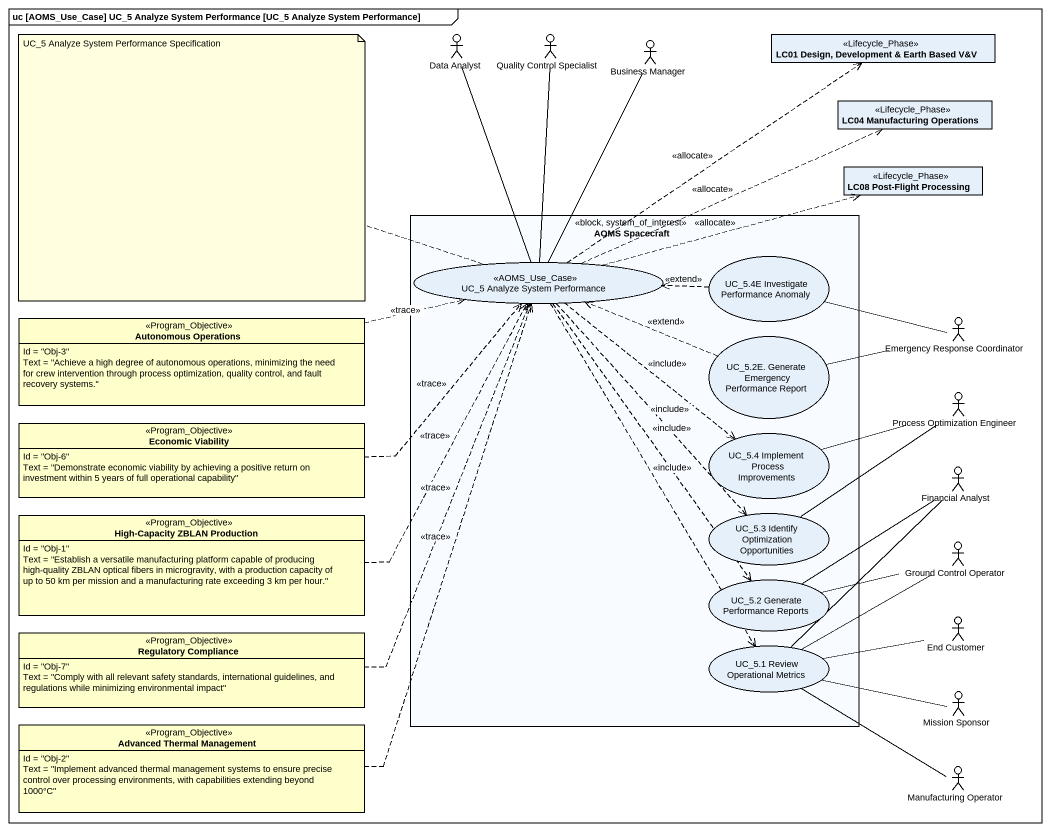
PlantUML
@startuml
mainframe uc [AOMS_Use_Case] UC_5 Analyze System Performance [UC_5 Analyze System Performance]
allowmixing
hide circle
hide empty members
actor "Data Analyst" as Data_Analyst
actor "Quality Control Specialist" as Quality_Control_Specialist
actor "Business Manager" as Business_Manager
class "LC01 Design, Development & Earth Based V&V" as LC01_Design_Development <<Lifecycle_Phase>>
class "LC04 Manufacturing Operations" as LC04_Manufacturing <<Lifecycle_Phase>>
class "LC08 Post-Flight Processing" as LC08_Post_Flight_Processing <<Lifecycle_Phase>>
rectangle "AOMS Spacecraft" as AOMS_Spacecraft <<block, system_of_interest>> {
  usecase "UC_5 Analyze System Performance" as UC_5_Analyze_System <<AOMS_Use_Case>>
  usecase "UC_5.4E Investigate Performance Anomaly" as UC_5_4E_Investigate
  usecase "UC_5.2E. Generate Emergency Performance Report" as UC_5_2E_Generate_Emergency
  usecase "UC_5.4 Implement Process Improvements" as UC_5_4_Implement_Process
  usecase "UC_5.3 Identify Optimization Opportunities" as UC_5_3_Identify
  usecase "UC_5.2 Generate Performance Reports" as UC_5_2_Generate_Performance
  usecase "UC_5.1 Review Operational Metrics" as UC_5_1_Review_Operational
}
class "Autonomous Operations" as Autonomous_Operations <<Program_Objective>> #FFFFCC {
  Id = "Obj-3"
  Text = "Achieve a high degree of autonomous operations, minimizing the need for crew intervention through process optimization, quality control, and fault recovery systems."
}
actor "Emergency Response Coordinator" as Emergency_Response
actor "Process Optimization Engineer" as Process_Optimization
class "Economic Viability" as Economic_Viability <<Program_Objective>> #FFFFCC {
  Id = "Obj-6"
  Text = "Demonstrate economic viability by achieving a positive return on investment within 5 years of full operational capability"
}
actor "Financial Analyst" as Financial_Analyst
class "High-Capacity ZBLAN Production" as High_Capacity_ZBLAN <<Program_Objective>> #FFFFCC {
  Id = "Obj-1"
  Text = "Establish a versatile manufacturing platform capable of producing high-quality ZBLAN optical fibers in microgravity, with a production capacity of up to 50 km per mission and a manufacturing rate exceeding 3 km per hour."
}
actor "Ground Control Operator" as Ground_Control_Operator
class "Regulatory Compliance" as Regulatory_Compliance <<Program_Objective>> #FFFFCC {
  Id = "Obj-7"
  Text = "Comply with all relevant safety standards, international guidelines, and regulations while minimizing environmental impact"
}
actor "End Customer" as End_Customer
class "Advanced Thermal Management" as Advanced_Thermal_Management <<Program_Objective>> #FFFFCC {
  Id = "Obj-2"
  Text = "Implement advanced thermal management systems to ensure precise control over processing environments, with capabilities extending beyond 1000°C"
}
actor "Mission Sponsor" as Mission_Sponsor
actor "Manufacturing Operator" as Manufacturing_Operator
Data_Analyst -- UC_5_Analyze_System
Quality_Control_Specialist -- UC_5_Analyze_System
Business_Manager -- UC_5_Analyze_System
UC_5_Analyze_System .up.> LC01_Design_Development : <<allocate>>
UC_5_Analyze_System .right.> LC04_Manufacturing : <<allocate>>
UC_5_Analyze_System .right.> LC08_Post_Flight_Processing : <<allocate>>
UC_5_Analyze_System ..> UC_5_4_Implement_Process : <<include>>
UC_5_Analyze_System ..> UC_5_3_Identify : <<include>>
UC_5_Analyze_System ..> UC_5_2_Generate_Performance : <<include>>
UC_5_Analyze_System ..> UC_5_1_Review_Operational : <<include>>
UC_5_4E_Investigate .left.> UC_5_Analyze_System : <<extend>>
Autonomous_Operations .right.> UC_5_Analyze_System : <<trace>>
UC_5_2E_Generate_Emergency .left.> UC_5_Analyze_System : <<extend>>
Emergency_Response -left- UC_5_4E_Investigate
Emergency_Response -left- UC_5_2E_Generate_Emergency
Process_Optimization -left- UC_5_4_Implement_Process
Process_Optimization -- UC_5_3_Identify
Economic_Viability .right.> UC_5_Analyze_System : <<trace>>
Financial_Analyst -- UC_5_2_Generate_Performance
Financial_Analyst -- UC_5_1_Review_Operational
High_Capacity_ZBLAN .up.> UC_5_Analyze_System : <<trace>>
Ground_Control_Operator -left- UC_5_2_Generate_Performance
Ground_Control_Operator -left- UC_5_1_Review_Operational
Regulatory_Compliance .up.> UC_5_Analyze_System : <<trace>>
End_Customer -left- UC_5_1_Review_Operational
Advanced_Thermal_Management .up.> UC_5_Analyze_System : <<trace>>
Mission_Sponsor -left- UC_5_1_Review_Operational
Manufacturing_Operator -up- UC_5_1_Review_Operational
note left of UC_5_Analyze_System : UC_5 Analyze System Performance Specification
@enduml
